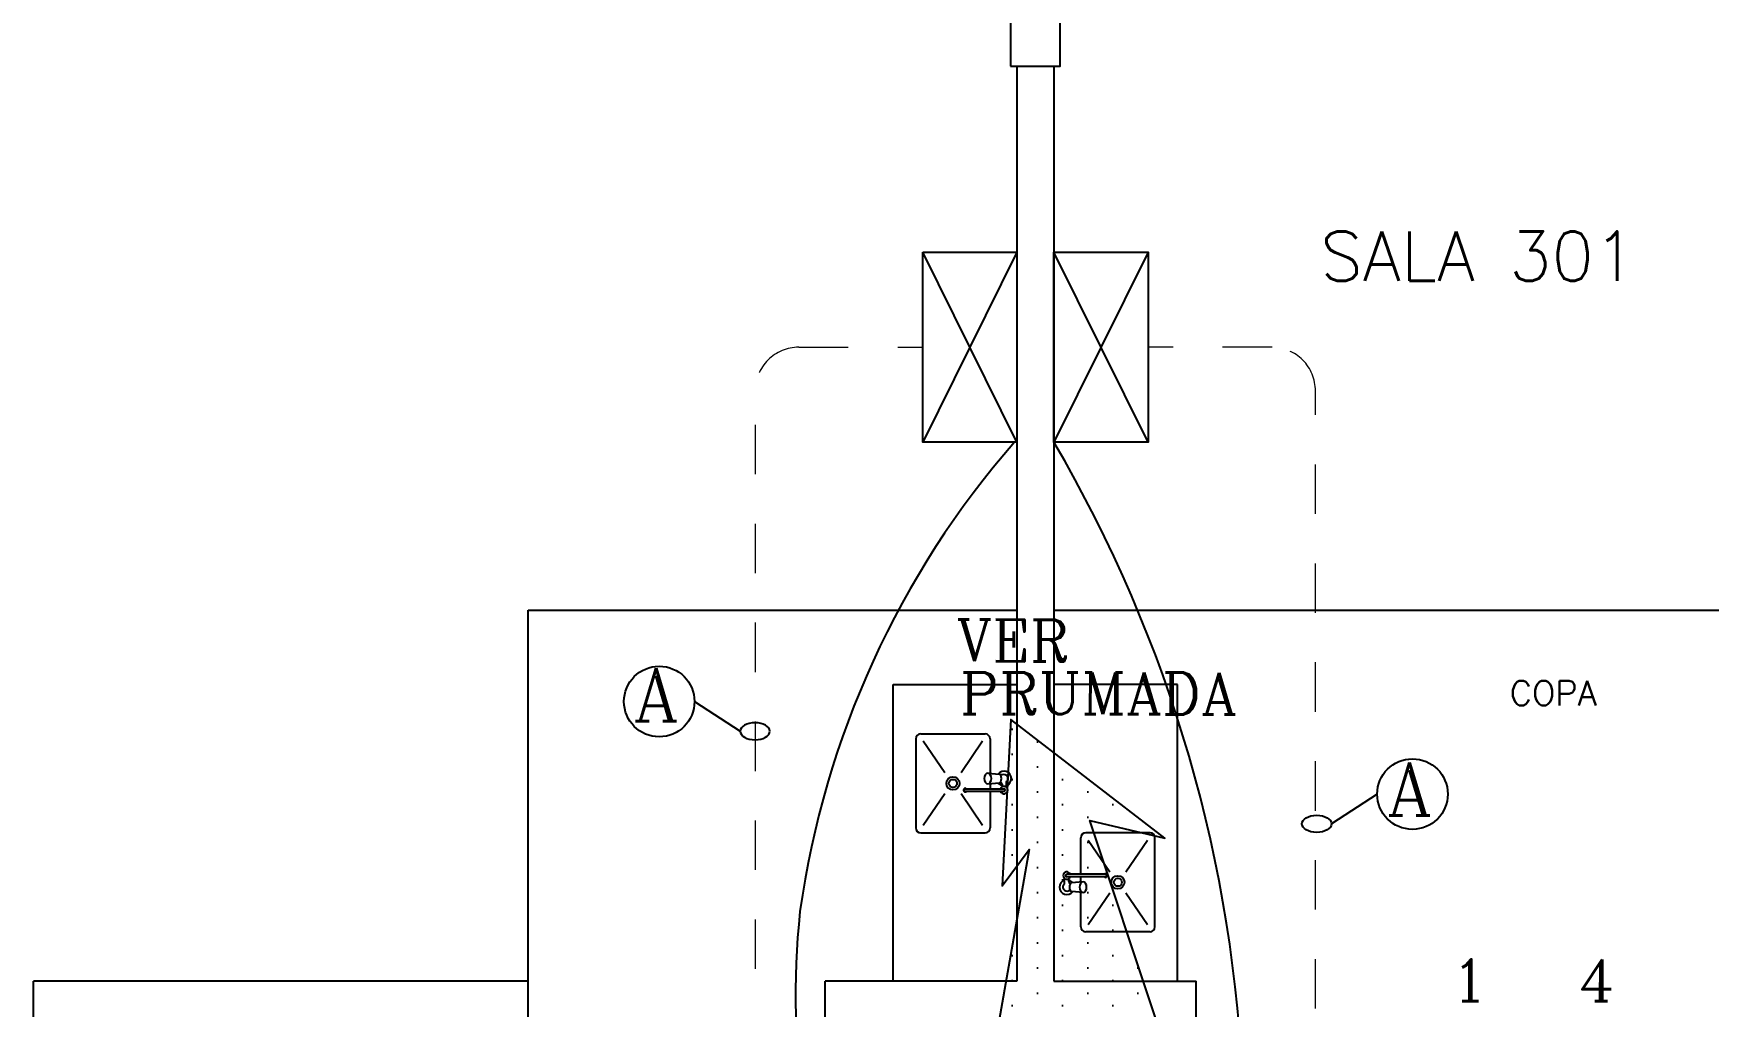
# Model space of a CAD drawing. Extents: x 544 to 914, y -40 to 56.
# Drawn here: x 551.191 to 554.577, y -1.702 to 0.265 of the extents above; entities that cross this region are included whole.
import ezdxf
from ezdxf.lldxf.tags import DXFTag

# ---------------------------------------------------------------- set-up
doc = ezdxf.new("R2010")
doc.units = 0
doc.header["$LTSCALE"] = 0.5
doc.header["$MEASUREMENT"] = 0
doc.linetypes.add('DASHDOT2', pattern=[0.5, 0.25, -0.125, 0, -0.125])
for name, color, linetype in [('2', 1, 'CONTINUOUS'), ('A-01', 1, 'CONTINUOUS'), ('A-05', 5, 'CONTINUOUS'), ('CABOS', 5, 'CONTINUOUS'), ('COZINHA', 2, 'CONTINUOUS'), ('REDE-ESTRUTURADA', 3, 'CONTINUOUS'), ('SETAS', 1, 'CONTINUOUS'), ('TEL-TOMADA COAXIAL', 3, 'CONTINUOUS'), ('TEXTO', 7, 'CONTINUOUS'), ('TEXTO - TOMADAS', 250, 'CONTINUOUS'), ('TUBULACAO', 5, 'CONTINUOUS'), ('Título', 3, 'CONTINUOUS')]:
    doc.layers.add(name, color=color, linetype=linetype)
doc.styles.add('ROMANC', font='romanc.shx')
doc.styles.add('T20', font='simplex.shx', dxfattribs={"height": 0.1})
tags = doc.linetypes.add('HIDDEN2', pattern=[0.1875, 0.125, -0.0625]).pattern_tags.tags
tags[6:7] = [DXFTag(74, 4), DXFTag(75, 0), DXFTag(340, '0'), DXFTag(46, 1.0), DXFTag(50, 0.0), DXFTag(44, 0.0), DXFTag(45, 0.0)]
tags[4:5] = [DXFTag(74, 4), DXFTag(75, 0), DXFTag(340, '0'), DXFTag(46, 1.0), DXFTag(50, 0.0), DXFTag(44, 0.0), DXFTag(45, 0.0)]

msp = doc.modelspace()

# ---------------------------------------------------------------- hatches: boundary and pattern name
at = {"layer": 'TEL-TOMADA COAXIAL', "linetype": 'DASHDOT2', "ltscale": 0.06}
h = msp.add_hatch(dxfattribs=at)
h.set_pattern_fill('DOTS', color=256, scale=0.032, angle=270, style=0)
h.set_pattern_definition([(270, (306.128993, 414.275715), (0.0508, -0.0254), [0, -0.0508])])
h.paths.add_polyline_path([(553.143, -1.7285), (553.4604, -1.7285), (553.3258, -1.3261), (553.4774, -1.3616), (553.1663, -1.1219), (553.1492, -1.4581), (553.2032, -1.3844)])

# ---------------------------------------------------------------- linework, layer by layer
at = {"layer": '2', "color": 6}
msp.add_lwpolyline([(553.1661, 0.1992), (553.2661, 0.1992), (553.2661, 0.6992), (553.1661, 0.6992), (553.1661, 0.1992)], dxfattribs=at)
at = {"layer": 'A-01', "color": 9}
for p, q in [((552.1911, -0.9008), (553.1786, -0.9008)), ((552.1911, -1.6508), (552.1911, -0.9008)), ((553.2536, -0.9008), (554.6411, -0.9008))]:
    msp.add_line(p, q, dxfattribs=at)
at = {"layer": 'A-05', "color": 4}
for p, q in [((553.1786, 0.1992), (553.1786, -1.6508)), ((553.2536, 0.1992), (553.2536, -1.6508)), ((551.1911, -2.3258), (551.1911, -1.6508)), ((552.1911, -1.6508), (551.1911, -1.6508)), ((552.1911, -1.7508), (552.1911, -1.6508)), ((553.1786, -1.6508), (552.7911, -1.6508)), ((552.7911, -1.8858), (552.7911, -1.6508)), ((553.2536, -1.6508), (553.5411, -1.6508)), ((553.5411, -1.8858), (553.5411, -1.6508))]:
    msp.add_line(p, q, dxfattribs=at)
at = {"layer": 'CABOS', "linetype": 'HIDDEN2', "ltscale": 2}
for centre, radius, start, end in [((554.5521, -1.7643), 1.8296, 138.8873, 172.0107), ((550.8391, -1.9765), 2.7986, 2.011, 30.375), ((554.3453, -1.6808), 1.6141, 173.9246, 203.5957)]:
    msp.add_arc(centre, radius, start, end, dxfattribs=at)
at = {"layer": 'COZINHA', "color": 9}
for p, q in [((552.9286, -1.0508), (553.1786, -1.0508)), ((552.9286, -1.6508), (552.9286, -1.0508)), ((553.1786, -1.0508), (553.1786, -1.6508)), ((553.2536, -1.0508), (553.2536, -1.6508)), ((553.5036, -1.0508), (553.2536, -1.0508)), ((553.5036, -1.6508), (553.5036, -1.0508)), ((552.9845, -1.1508), (553.0745, -1.1508)), ((553.0745, -1.1508), (553.1145, -1.1508)), ((552.9745, -1.1608), (552.9745, -1.3408)), ((553.033, -1.2294), (552.9895, -1.1658)), ((553.1095, -1.1658), (553.066, -1.2294)), ((553.1245, -1.1608), (553.1245, -1.2308)), ((553.1198, -1.2303), (553.1434, -1.2325)), ((553.1198, -1.2516), (553.1434, -1.2495)), ((553.1245, -1.2512), (553.1245, -1.2622)), ((553.149, -1.2338), (553.1453, -1.2338)), ((553.1487, -1.2522), (553.1487, -1.2581)), ((553.1572, -1.2476), (553.1572, -1.2585)), ((553.1607, -1.241), (553.1607, -1.241)), ((553.033, -1.2721), (552.9895, -1.3358)), ((553.1095, -1.3358), (553.066, -1.2721)), ((553.0743, -1.2618), (553.0799, -1.2618)), ((553.0743, -1.2669), (553.0799, -1.2669)), ((553.0799, -1.2618), (553.1527, -1.2618)), ((553.0799, -1.2669), (553.1527, -1.2669)), ((553.1245, -1.2665), (553.1245, -1.3408)), ((552.9845, -1.3508), (553.0745, -1.3508)), ((553.0745, -1.3508), (553.1145, -1.3508)), ((553.3578, -1.3508), (553.3178, -1.3508)), ((553.4478, -1.3508), (553.3578, -1.3508)), ((553.3078, -1.4351), (553.3078, -1.3608)), ((553.3228, -1.3658), (553.3663, -1.4294)), ((553.3992, -1.4294), (553.4428, -1.3658)), ((553.4578, -1.5408), (553.4578, -1.3608)), ((553.275, -1.4539), (553.275, -1.443)), ((553.3524, -1.4346), (553.2795, -1.4346)), ((553.3524, -1.4397), (553.2795, -1.4397)), ((553.2835, -1.4494), (553.2835, -1.4434)), ((553.3124, -1.45), (553.2888, -1.4521)), ((553.3078, -1.4504), (553.3078, -1.4393)), ((553.3579, -1.4346), (553.3524, -1.4346)), ((553.3579, -1.4397), (553.3524, -1.4397)), ((553.2715, -1.4606), (553.2715, -1.4606)), ((553.2832, -1.4677), (553.2869, -1.4677)), ((553.3124, -1.4712), (553.2888, -1.4691)), ((553.3078, -1.5408), (553.3078, -1.4708)), ((553.3228, -1.5358), (553.3663, -1.4721)), ((553.3992, -1.4721), (553.4428, -1.5358)), ((553.3578, -1.5508), (553.3178, -1.5508)), ((553.4478, -1.5508), (553.3578, -1.5508)), ((553.1786, -1.6508), (552.9286, -1.6508)), ((553.2536, -1.6508), (553.5036, -1.6508))]:
    msp.add_line(p, q, dxfattribs=at)
for points in [[(553.1198, -1.2303), (553.1172, -1.2311), (553.1147, -1.2335), (553.1131, -1.2367), (553.1126, -1.241), (553.1131, -1.2452), (553.1147, -1.2485), (553.1172, -1.2509), (553.1198, -1.2516), (553.1224, -1.2509), (553.1249, -1.2485), (553.1265, -1.2452), (553.1271, -1.241), (553.1265, -1.2367), (553.1249, -1.2335), (553.1224, -1.2311)], [(553.3124, -1.4712), (553.3151, -1.4705), (553.3176, -1.4681), (553.3191, -1.4648), (553.3197, -1.4606), (553.3191, -1.4564), (553.3176, -1.4531), (553.3151, -1.4507), (553.3124, -1.45), (553.3098, -1.4507), (553.3073, -1.4531), (553.3058, -1.4564), (553.3052, -1.4606), (553.3058, -1.4648), (553.3073, -1.4681), (553.3098, -1.4705)]]:
    msp.add_lwpolyline(points, close=True, dxfattribs=at)
for points in [[(553.1434, -1.2495), (553.1447, -1.249), (553.1462, -1.247), (553.147, -1.2444), (553.1473, -1.241), (553.147, -1.2375), (553.1462, -1.235), (553.1447, -1.233), (553.1434, -1.2325)], [(553.2888, -1.4521), (553.2875, -1.4526), (553.2861, -1.4546), (553.2853, -1.4571), (553.2849, -1.4606), (553.2853, -1.464), (553.2861, -1.4666), (553.2875, -1.4686), (553.2888, -1.4691)]]:
    msp.add_lwpolyline(points, dxfattribs=at)
for centre, radius in [((553.0495, -1.2508), 0.0133), ((553.0495, -1.2508), 0.00813), ((553.3828, -1.4508), 0.0133), ((553.3828, -1.4508), 0.00813)]:
    msp.add_circle(centre, radius, dxfattribs=at)
for centre, radius, start, end in [((552.9845, -1.1608), 0.01, 90, 180), ((553.1145, -1.1608), 0.01, 0, 90), ((553.1527, -1.241), 0.0148, 287.7432, 143.8295), ((553.1527, -1.241), 0.0148, 216.0013, 254.4627), ((553.1445, -1.2522), 0.00425, 0, 77.1715), ((553.1527, -1.241), 0.00804, 304.2625, 117.2633), ((553.0743, -1.2644), 0.00376, 42.6559, 317.3441), ((553.0743, -1.2644), 0.00255, 89.9935, 270.0065), ((553.1527, -1.2644), 0.0074, 200.161, 159.839), ((553.1527, -1.2644), 0.00255, 270.0037, 89.9963), ((552.9845, -1.3408), 0.01, 180, 270), ((553.1145, -1.3408), 0.01, 270, 0), ((553.3178, -1.3608), 0.01, 90, 180), ((553.4478, -1.3608), 0.01, 0, 90), ((553.2795, -1.4606), 0.0148, 107.7432, 323.8295), ((553.2795, -1.4606), 0.00804, 124.2625, 297.2633), ((553.2795, -1.4372), 0.0074, 20.161, 339.839), ((553.2795, -1.4372), 0.00255, 90.0037, 269.9963), ((553.2795, -1.4606), 0.0148, 36.0013, 74.4627), ((553.2878, -1.4494), 0.00425, 180, 257.1715), ((553.3579, -1.4372), 0.00376, 222.6559, 137.3441), ((553.3579, -1.4372), 0.00255, 269.9935, 90.0065), ((553.3178, -1.5408), 0.01, 180, 270), ((553.4478, -1.5408), 0.01, 270, 0)]:
    msp.add_arc(centre, radius, start, end, dxfattribs=at)
at = {"layer": 'REDE-ESTRUTURADA'}
for p, q in [((553.1786, -0.5612), (552.9884, -0.177)), ((553.1786, -0.177), (552.9886, -0.5613)), ((553.4437, -0.5612), (553.2535, -0.177)), ((553.4437, -0.177), (553.2536, -0.5613))]:
    msp.add_line(p, q, dxfattribs=at)
for points in [[(552.9884, -0.177), (553.1786, -0.177), (553.1786, -0.5612), (552.9884, -0.5612)], [(553.2535, -0.177), (553.4437, -0.177), (553.4437, -0.5612), (553.2535, -0.5612)]]:
    msp.add_lwpolyline(points, close=True, dxfattribs=at)
at = {"layer": 'SETAS', "color": 1}
for p, q in [((552.527, -1.0854), (552.6193, -1.1455)), ((553.9069, -1.2725), (553.8146, -1.3326))]:
    msp.add_line(p, q, dxfattribs=at)
for centre in [(552.4558, -1.0854), (553.9782, -1.2725)]:
    msp.add_circle(centre, 0.0713, dxfattribs=at)
at = {"layer": 'SETAS', "color": 1, "extrusion": (0, 0, -1)}
msp.add_ellipse((552.6494, -1.1455), major_axis=(0.03, 0), ratio=0.577123, dxfattribs=at)
at = {"layer": 'SETAS', "color": 1}
msp.add_ellipse((553.7846, -1.3326), major_axis=(-0.03, 0), ratio=0.577123, dxfattribs=at)
at = {"layer": 'TEL-TOMADA COAXIAL', "ltscale": 0.03}
msp.add_lwpolyline([(553.4604, -1.7285), (553.3258, -1.3261), (553.4774, -1.3616), (553.1663, -1.1219), (553.1492, -1.4581), (553.2032, -1.3844), (553.143, -1.7285)], dxfattribs=at)
at = {"layer": 'TUBULACAO', "linetype": 'DASHDOT2', "lineweight": 0, "ltscale": 0.03}
for p, q in [((552.7378, -0.3691), (552.9884, -0.3691)), ((553.6943, -0.3691), (553.4437, -0.3691)), ((552.6501, -1.8259), (552.6501, -0.4575)), ((553.782, -1.9061), (553.782, -0.4575))]:
    msp.add_line(p, q, dxfattribs=at)
for centre, start, end in [((552.7378, -0.4569), 90.0051, 180.4235), ((553.6942, -0.4569), 359.5765, 89.9949)]:
    msp.add_arc(centre, 0.0878, start, end, dxfattribs=at)

# ---------------------------------------------------------------- texts
at = {"layer": 'TEXTO', "color": 250, "style": 'ROMANC'}
for s, height, p in [('VER', 0.08429, (553.0566, -1.004)), ('PRUMADA', 0.08429, (553.0634, -1.1107)), ('1', 0.0843, (554.0572, -1.691)), ('4', 0.0843, (554.3145, -1.691))]:
    msp.add_text(s, height=height, rotation=359.922, dxfattribs=at).set_placement(p)
at = {"layer": 'TEXTO - TOMADAS', "style": 'ROMANC'}
for p in [(552.4034, -1.1249), (553.9262, -1.3156)]:
    msp.add_text('A', height=0.1071, dxfattribs=at).set_placement(p)
at = {"layer": 'Título', "color": 9, "style": 'T20'}
for s, height, p in [('SALA 301', 0.1, (553.7919, -0.2351)), ('COPA', 0.05, (554.1749, -1.0933))]:
    msp.add_text(s, height=height, dxfattribs=at).set_placement(p)

doc.saveas('drawing.dxf')
